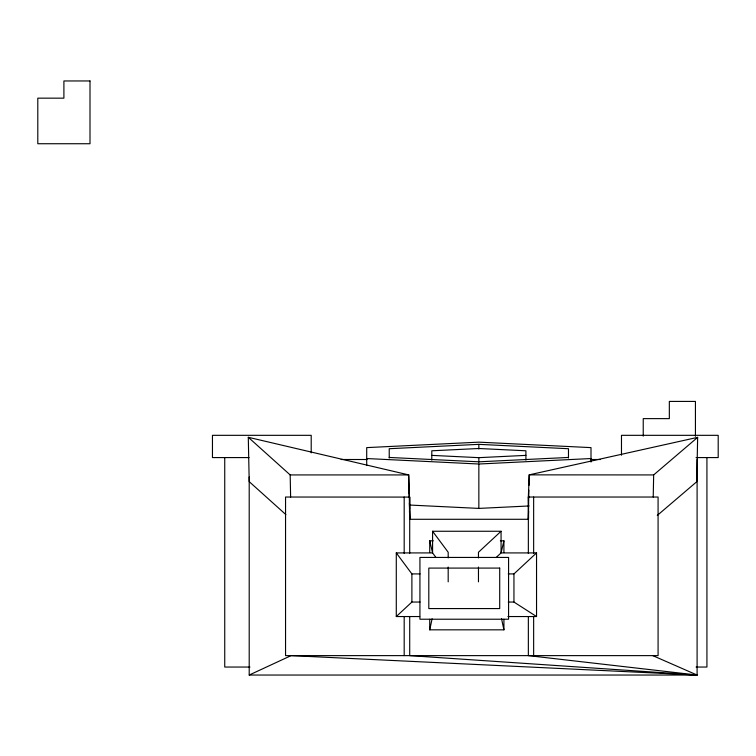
<?xml version="1.0" encoding="UTF-8"?>
<svg xmlns="http://www.w3.org/2000/svg" width="756" height="756" viewBox="0 0 756 756"><rect width="100%" height="100%" fill="white"/><g stroke="black" fill="none" stroke-linecap="round" stroke-linejoin="round"><path stroke-width="1.13" d="M366.707 465.554L366.707 447.618L478.85 442.156L591.003 447.618L591.003 462.048M389.227 458.06L389.227 448.714L478.85 444.348L568.474 448.714L568.474 458.06M431.799 460.139L431.799 450.793L478.85 448.497L525.911 450.793L525.911 460.139M529.087 505.962L478.85 508.41L478.85 464.014L366.707 458.542M478.85 462.341L478.85 457.663L431.799 455.377M478.85 449.026L478.85 444.348M408.741 497.013L409.714 497.032L409.714 519.287L528.35 519.287L528.841 490.03M653.222 497.032L653.657 474.929L697.646 437.355L696.767 481.714L657.266 515.45M528.35 519.287L528.586 511.103M528.35 553.373L528.35 497.089L529.219 474.853L697.646 437.355M529.02 485.361L529.219 474.853M503.921 619.296L503.921 629.833L429.729 629.833L432.111 618.767M500.387 540.814L503.921 540.814L501.067 552.919L496.04 557.578M435.976 557.484L432.583 552.919L396.286 552.919L396.286 616.546L411.888 602.05L420.081 602.05M507.928 616.546L536.543 616.546L536.543 552.919L501.067 552.919L501.067 531.26L478.463 552.258L478.463 557.956M508.23 573.917L513.948 573.917L536.543 552.919M249.206 476.979L249.206 675.042L291.088 655.622L697.098 675.042L697.098 459.44M529.436 474.862L653.657 474.929M409.714 553.373L409.714 497.089L285.551 497.032L285.551 655.622L658.079 655.622L658.079 497.032L528.35 497.032L528.567 519.221M528.35 497.032L528.898 496.994M478.85 457.663L525.911 455.377M568.474 457.446L478.85 461.812L389.227 457.446M478.85 464.014L591.003 458.542M249.055 457.578L212.455 457.578L212.455 435.324L311.207 435.324L311.207 452.891M696.068 457.578L718.2 457.578L718.2 435.324L621.479 435.324L621.479 455.235M341.136 459.506L367.066 459.506M591.022 459.506L600.444 459.506M285.853 514.581L249.206 481.648L248.289 437.289L290.172 474.929L408.798 474.929L409.261 497.108M433.264 540.814L429.729 540.814L432.583 552.919L432.583 531.26L501.067 531.26M396.286 552.919L411.888 573.917L420.081 573.917M508.23 602.05L513.948 602.05L536.543 616.546M396.286 616.546L419.703 616.546M250 667.047L224.74 667.047L224.74 457.578M696.068 667.047L706.926 667.047L706.926 457.578M249.206 675.042L697.098 675.042L652.778 655.622M409.932 505.055L478.85 508.41M248.289 437.289L408.798 474.929M432.583 531.26L448.185 552.258L448.185 557.956M501.54 618.767L503.921 629.833M408.627 476.025L409.61 508.911M409.478 510.772L409.714 519.287L409.374 502.938M408.618 491.173L408.665 493.507M290.172 474.929L290.625 497.032M695.435 436.297L695.435 401.417L669.334 401.417L669.334 418.626L643.233 418.626L643.233 436.155M533.642 497.032L533.642 553.42M533.642 616.858L533.642 655.622M528.35 616.839L528.35 655.622L697.098 675.042L409.714 655.622L409.714 616.773M513.948 573.917L513.948 602.05M503.921 540.814L503.921 552.532M478.463 567.038L478.463 581.855M448.185 567.038L448.185 581.855M429.729 540.814L429.729 552.532M429.729 619.296L429.729 629.833M411.888 573.917L411.888 602.05M404.186 497.032L404.186 553.42M404.186 616.858L404.186 655.622M90.002 80.958L63.901 80.958L63.901 98.157L37.8 98.157L37.8 143.734L90.002 143.734L90.002 80.958M508.58 557.437L419.93 557.437L419.93 619.221L508.58 619.221L508.58 557.437M499.707 568.087L428.803 568.087L428.803 608.571L499.707 608.571L499.707 568.087"/></g></svg>
